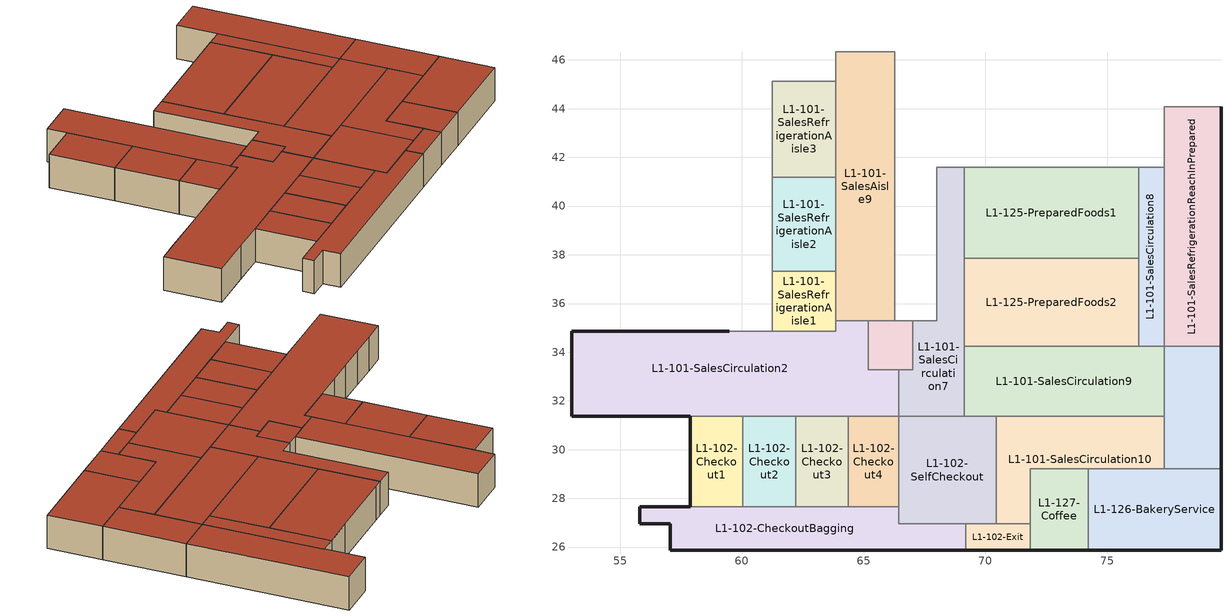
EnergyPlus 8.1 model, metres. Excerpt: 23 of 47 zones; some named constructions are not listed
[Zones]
L1-101-SalesCirculation10
 floor ground (Interior Floor): 70.44,26.95 70.44,31.36 77.34,31.36 77.34,29.21 71.84,29.21 71.84,26.95 z0
 wall to L1-101-SalesCirculation9 (Interior Wall): 77.34,31.36 70.44,31.36 z0:2.13
 wall to L1-102-SelfCheckout (Interior Wall): 70.44,31.36 70.44,26.95 z0:2.13
 wall to L1-102-Exit (Interior Wall): 70.44,26.95 71.84,26.95 z0:2.13
 wall to L1-127-Coffee (Interior Wall): 71.84,26.95 71.84,29.21 77.34,29.21 z0:2.13
 wall to L1-101-SalesRefrigerationReachInBeverages (Interior Wall): 77.34,29.21 77.34,31.36 z0:2.13
 roof outside (Exterior Roof): 70.44,26.95 71.84,26.95 71.84,29.21 77.34,29.21 77.34,31.36 70.44,31.36 z2.13
L1-101-SalesCirculation9
 floor ground (Interior Floor): 69.13,31.36 69.13,34.25 77.34,34.25 77.34,31.36 z0
 wall to L1-101-SalesCirculation8 (Interior Wall): 77.34,34.25 76.29,34.25 z0:2.13
 wall to L1-125-PreparedFoods2 (Interior Wall): 76.29,34.25 69.13,34.25 z0:2.13
 wall to L1-101-SalesCirculation7 (Interior Wall): 69.13,34.25 69.13,31.36 z0:2.13
 wall to L1-102-SelfCheckout (Interior Wall): 69.13,31.36 70.44,31.36 z0:2.13
 wall to L1-101-SalesRefrigerationReachInBeverages (Interior Wall): 77.34,31.36 77.34,34.25 z0:2.13
 roof outside (Exterior Roof): 69.13,31.36 77.34,31.36 77.34,34.25 69.13,34.25 z2.13
L1-101-SalesCirculation8
 floor ground (Interior Floor): 76.29,34.25 76.29,41.61 77.34,41.61 77.34,34.25 z0
 wall to L1-101-SalesCirculation5 (Interior Wall): 77.34,41.61 76.29,41.61 z0:2.13
 wall to L1-125-PreparedFoods1 (Interior Wall): 76.29,41.61 76.29,37.86 z0:2.13
 wall to L1-125-PreparedFoods2 (Interior Wall): 76.29,37.86 76.29,34.25 z0:2.13
 wall to L1-101-SalesRefrigerationReachInPrepared (Interior Wall): 77.34,34.25 77.34,41.61 z0:2.13
 roof outside (Exterior Roof): 76.29,34.25 77.34,34.25 77.34,41.61 76.29,41.61 z2.13
L1-101-SalesRefrigerationReachInPrepared
 floor ground (Interior Floor): 77.34,34.25 77.34,44.08 79.67,44.08 79.67,34.25 z0
 wall outside (Exterior Wall): 79.67,34.25 79.67,44.08 z0:2.13
 wall to L1-101-SalesRefrigerationReachInBeverages (Interior Wall): 77.34,34.25 79.67,34.25 z0:2.13
 wall to L1-101-SalesRefrigerationReachInChees (Interior Wall): 79.67,44.08 77.34,44.08 z0:2.13
 wall to L1-101-SalesCirculation5 (Interior Wall): 77.34,44.08 77.34,41.61 z0:2.13
 roof outside (Exterior Roof): 77.34,34.25 79.67,34.25 79.67,44.08 77.34,44.08 z2.13
L1-101-SalesCirculation2
 floor ground (Interior Floor): 53,31.36 53,34.87 63.86,34.87 63.86,35.3 65.2,35.3 65.2,33.28 66.45,33.28 66.45,31.36 z0
 wall outside (Exterior Wall): 59.49,34.87 57.84,34.87 56.1,34.87 54.45,34.87 53,34.87 53,31.36 55.81,31.36 57.88,31.36 z0:2.13
 wall to L1-101-SalesAisle8 (Interior Wall): 61.24,34.87 59.49,34.87 z0:2.13
 wall to L1-102-Checkout1 (Interior Wall): 57.88,31.36 60.05,31.36 z0:2.13
 wall to L1-102-Checkout2 (Interior Wall): 60.05,31.36 62.21,31.36 z0:2.13
 wall to L1-102-Checkout3 (Interior Wall): 62.21,31.36 64.37,31.36 z0:2.13
 wall to L1-102-Checkout4 (Interior Wall): 64.37,31.36 66.45,31.36 z0:2.13
 wall to L1-101-SalesCirculation7 (Interior Wall): 66.45,31.36 66.45,33.28 z0:2.13
 wall to L1-101-SalesRefrigerationEndcap3 (Interior Wall): 66.45,33.28 65.2,33.28 65.2,35.3 z0:2.13
 wall to L1-101-SalesAisle9 (Interior Wall): 65.2,35.3 63.86,35.3 z0:2.13
 wall to L1-101-SalesRefrigerationAisle1 (Interior Wall): 63.86,35.3 63.86,34.87 61.24,34.87 z0:2.13
 roof outside (Exterior Roof): 53,31.36 66.45,31.36 66.45,33.28 65.2,33.28 65.2,35.3 63.86,35.3 63.86,34.87 53,34.87 z2.13
L1-101-SalesRefrigerationAisle1
 floor ground (Interior Floor): 61.24,34.87 61.24,37.32 63.86,37.32 63.86,34.87 z0
 wall to L1-101-SalesAisle9 (Interior Wall): 63.86,35.3 63.86,37.32 z0:2.13
 wall to L1-101-SalesRefrigerationAisle2 (Interior Wall): 63.86,37.32 61.24,37.32 z0:2.13
 wall to L1-101-SalesAisle8 (Interior Wall): 61.24,37.32 61.24,34.87 z0:2.13
 roof outside (Exterior Roof): 61.24,34.87 63.86,34.87 63.86,37.32 61.24,37.32 z2.13
L1-101-SalesRefrigerationAisle2
 floor ground (Interior Floor): 61.24,37.32 61.24,41.19 63.86,41.19 63.86,37.32 z0
 wall to L1-101-SalesRefrigerationAisle3 (Interior Wall): 63.86,41.19 61.24,41.19 z0:2.13
 wall to L1-101-SalesAisle8 (Interior Wall): 61.24,41.19 61.24,37.32 z0:2.13
 wall to L1-101-SalesAisle9 (Interior Wall): 63.86,37.32 63.86,41.19 z0:2.13
 roof outside (Exterior Roof): 61.24,37.32 63.86,37.32 63.86,41.19 61.24,41.19 z2.13
L1-101-SalesRefrigerationAisle3
 floor ground (Interior Floor): 61.24,41.19 61.24,45.13 63.86,45.13 63.86,41.19 z0
 wall to L1-101-SalesRefrigerationAisle4 (Interior Wall): 63.86,45.13 61.24,45.13 z0:2.13
 wall to L1-101-SalesAisle8 (Interior Wall): 61.24,45.13 61.24,41.19 z0:2.13
 wall to L1-101-SalesAisle9 (Interior Wall): 63.86,41.19 63.86,45.13 z0:2.13
 roof outside (Exterior Roof): 61.24,41.19 63.86,41.19 63.86,45.13 61.24,45.13 z2.13
L1-101-SalesAisle9
 floor ground (Interior Floor): 63.86,35.3 63.86,46.33 66.27,46.33 66.27,35.3 z0
 wall to L1-101-SalesRefrigerationEndcap3 (Interior Wall): 65.2,35.3 66.27,35.3 z0:2.13
 wall to L1-101-SalesAisle10 (Interior Wall): 66.27,35.3 66.27,46.33 z0:2.13
 wall to L1-101-SalesRefrigerationAisle7 (Interior Wall): 66.27,46.33 63.86,46.33 z0:2.13
 wall to L1-101-SalesRefrigerationAisle4 (Interior Wall): 63.86,46.33 63.86,45.13 z0:2.13
 roof outside (Exterior Roof): 63.86,35.3 66.27,35.3 66.27,46.33 63.86,46.33 z2.13
L1-101-SalesCirculation7
 floor ground (Interior Floor): 66.45,31.36 66.45,33.28 67.03,33.28 67.03,35.3 68,35.3 68,41.61 69.13,41.61 69.13,31.36 z0
 wall to L1-125-PreparedFoods1 (Interior Wall): 69.13,37.86 69.13,41.61 z0:2.13
 wall to L1-101-SalesCirculation6 (Interior Wall): 69.13,41.61 68,41.61 z0:2.13
 wall to L1-101-SalesAisle10 (Interior Wall): 68,41.61 68,35.3 67.03,35.3 z0:2.13
 wall to L1-101-SalesRefrigerationEndcap3 (Interior Wall): 67.03,35.3 67.03,33.28 66.45,33.28 z0:2.13
 wall to L1-102-SelfCheckout (Interior Wall): 66.45,31.36 69.13,31.36 z0:2.13
 wall to L1-125-PreparedFoods2 (Interior Wall): 69.13,34.25 69.13,37.86 z0:2.13
 roof outside (Exterior Roof): 66.45,31.36 69.13,31.36 69.13,41.61 68,41.61 68,35.3 67.03,35.3 67.03,33.28 66.45,33.28 z2.13
L1-125-PreparedFoods2
 floor ground (Interior Floor): 69.13,34.25 69.13,37.86 76.29,37.86 76.29,34.25 z0
 wall to L1-125-PreparedFoods1 (Interior Wall): 76.29,37.86 69.13,37.86 z0:2.13
 roof outside (Exterior Roof): 69.13,34.25 76.29,34.25 76.29,37.86 69.13,37.86 z2.13
L1-125-PreparedFoods1
 floor ground (Interior Floor): 69.13,37.86 69.13,41.61 76.29,41.61 76.29,37.86 z0
 wall to L1-101-SalesCirculation5 (Interior Wall): 76.29,41.61 74.34,41.61 z0:2.13
 wall to L1-124-SpecialtyService (Interior Wall): 74.34,41.61 69.77,41.61 z0:2.13
 wall to L1-101-SalesCirculation6 (Interior Wall): 69.77,41.61 69.13,41.61 z0:2.13
 roof outside (Exterior Roof): 69.13,37.86 76.29,37.86 76.29,41.61 69.13,41.61 z2.13
L1-101-SalesRefrigerationReachInBeverages
 floor ground (Interior Floor): 77.34,29.21 77.34,34.25 79.67,34.25 79.67,29.21 z0
 wall outside (Exterior Wall): 79.67,29.21 79.67,34.25 z0:2.13
 wall to L1-126-BakeryService (Interior Wall): 77.34,29.21 79.67,29.21 z0:2.13
 roof outside (Exterior Roof): 77.34,29.21 79.67,29.21 79.67,34.25 77.34,34.25 z2.13
L1-101-SalesRefrigerationEndcap3
 floor ground (Interior Floor): 65.2,33.28 65.2,35.3 67.03,35.3 67.03,33.28 z0
 wall to L1-101-SalesAisle10 (Interior Wall): 67.03,35.3 66.27,35.3 z0:2.13
 roof outside (Exterior Roof): 65.2,33.28 67.03,33.28 67.03,35.3 65.2,35.3 z2.13
L1-102-CheckoutBagging
 floor ground (Interior Floor): 57.06,25.88 57.06,26.95 55.81,26.95 55.81,27.65 66.45,27.65 66.45,26.95 69.19,26.95 69.19,25.88 z0
 wall outside (Exterior Wall): 57.88,27.65 55.81,27.65 55.81,26.95 57.06,26.95 57.06,25.88 69.19,25.88 z0:2.13
 wall to L1-102-Exit (Interior Wall): 69.19,25.88 69.19,26.95 z0:2.13
 wall to L1-102-SelfCheckout (Interior Wall): 69.19,26.95 66.45,26.95 66.45,27.65 z0:2.13
 wall to L1-102-Checkout4 (Interior Wall): 66.45,27.65 64.37,27.65 z0:2.13
 wall to L1-102-Checkout3 (Interior Wall): 64.37,27.65 62.21,27.65 z0:2.13
 wall to L1-102-Checkout2 (Interior Wall): 62.21,27.65 60.05,27.65 z0:2.13
 wall to L1-102-Checkout1 (Interior Wall): 60.05,27.65 57.88,27.65 z0:2.13
 roof outside (Exterior Roof): 57.06,25.88 69.19,25.88 69.19,26.95 66.45,26.95 66.45,27.65 55.81,27.65 55.81,26.95 57.06,26.95 z2.13
L1-102-Checkout1
 floor ground (Interior Floor): 57.88,27.65 57.88,31.36 60.05,31.36 60.05,27.65 z0
 wall outside (Exterior Wall): 57.88,31.36 57.88,27.65 z0:2.13
 wall to L1-102-Checkout2 (Interior Wall): 60.05,27.65 60.05,31.36 z0:2.13
 roof outside (Exterior Roof): 57.88,27.65 60.05,27.65 60.05,31.36 57.88,31.36 z2.13
L1-102-Checkout2
 floor ground (Interior Floor): 60.05,27.65 60.05,31.36 62.21,31.36 62.21,27.65 z0
 wall to L1-102-Checkout3 (Interior Wall): 62.21,27.65 62.21,31.36 z0:2.13
 roof outside (Exterior Roof): 60.05,27.65 62.21,27.65 62.21,31.36 60.05,31.36 z2.13
L1-102-Checkout3
 floor ground (Interior Floor): 62.21,27.65 62.21,31.36 64.37,31.36 64.37,27.65 z0
 wall to L1-102-Checkout4 (Interior Wall): 64.37,27.65 64.37,31.36 z0:2.13
 roof outside (Exterior Roof): 62.21,27.65 64.37,27.65 64.37,31.36 62.21,31.36 z2.13
L1-102-Checkout4
 floor ground (Interior Floor): 64.37,27.65 64.37,31.36 66.45,31.36 66.45,27.65 z0
 wall to L1-102-SelfCheckout (Interior Wall): 66.45,27.65 66.45,31.36 z0:2.13
 roof outside (Exterior Roof): 64.37,27.65 66.45,27.65 66.45,31.36 64.37,31.36 z2.13
L1-102-SelfCheckout
 floor ground (Interior Floor): 66.45,26.95 66.45,31.36 70.44,31.36 70.44,26.95 z0
 wall to L1-102-Exit (Interior Wall): 69.19,26.95 70.44,26.95 z0:2.13
 roof outside (Exterior Roof): 66.45,26.95 70.44,26.95 70.44,31.36 66.45,31.36 z2.13
L1-102-Exit
 floor ground (Interior Floor): 69.19,25.88 69.19,26.95 71.84,26.95 71.84,25.88 z0
 wall outside (Exterior Wall): 69.19,25.88 71.84,25.88 z0:2.13
 wall to L1-127-Coffee (Interior Wall): 71.84,25.88 71.84,26.95 z0:2.13
 roof outside (Exterior Roof): 69.19,25.88 71.84,25.88 71.84,26.95 69.19,26.95 z2.13
L1-127-Coffee
 floor ground (Interior Floor): 71.84,25.88 71.84,29.21 74.23,29.21 74.23,25.88 z0
 wall outside (Exterior Wall): 71.84,25.88 74.23,25.88 z0:2.13
 wall to L1-126-BakeryService (Interior Wall): 74.23,25.88 74.23,29.21 z0:2.13
 roof outside (Exterior Roof): 71.84,25.88 74.23,25.88 74.23,29.21 71.84,29.21 z2.13
L1-126-BakeryService
 floor ground (Interior Floor): 74.23,25.88 74.23,29.21 79.67,29.21 79.67,25.88 z0
 wall outside (Exterior Wall): 74.23,25.88 79.67,25.88 79.67,29.21 z0:2.13
 roof outside (Exterior Roof): 74.23,25.88 79.67,25.88 79.67,29.21 74.23,29.21 z2.13
[Building]
NoeValleyWFM_Geometry.idf: North Axis {deg}=356.173; Terrain=City; Solar Distribution or maybe FullExterior=FullInteriorAndExteriorWithReflections; Maximum Number of Warmup Days=25; Minimum Number of Warmup Days=6
[Site:Location]
Sacramento Executive Arpt	USA: 38.5, -121.5, -8, 5
[SizingPeriod:DesignDay] Day of Month=21; Dry-Bulb Temperature Range Modifier Type=DefaultMultipliers; Barometric Pressure {Pa}=101265; Rain {Yes/No}=No; Snow on ground {Yes/No}=No; Daylight Savings Time Indicator=No
Name | Month | Day Type | Maximum Dry-Bulb Temperature {C} | Daily Dry-Bulb Temperature Range {C} | Humidity Condition Type | Wetbulb at Maximum Dry-Bulb {C} | Wind Speed {m/s} design conditions vs. traditional 6.71 m/s (15 mph) | Wind Direction {Degrees; N=0, S=180} | Solar Model Indicator | Clearness {0.0 to 1.1} | Dewpoint at Maximum Dry-Bulb {C} | Wind Speed {m/s} design conditions vs. traditional 3.35 m/s (7mph) | ASHRAE Clear Sky Optical Depth for Beam Irradiance (taub) | ASHRAE Clear Sky Optical Depth for Diffuse Irradiance (taud)
Sacramento Executive Arpt Ann Htg 99.6% Condns DB | 12 | WinterDesignDay | -0.4 | 0 | Wetbulb | -0.4 | 0.9 | 320 | ASHRAEClearSky | 0
Sacramento Executive Arpt Ann Hum_n 99.6% Condns DP=>MCDB | 12 | WinterDesignDay | 10.8 | 0 | Dewpoint |  | 0.9 | 320 | ASHRAEClearSky | 0 | -6.4
Sacramento Executive Arpt Ann Htg Wind 99.6% Condns WS=>MCDB | 12 | WinterDesignDay | 11.7 | 0 | Wetbulb | 11.7 | 11.6 | 320 | ASHRAEClearSky | 0
Sacramento Executive Arpt Ann Clg .4% Condns DB=>MWB | 7 | SummerDesignDay | 37.9 | 18.1 | Wetbulb | 21.3 |  | 220 | ASHRAETau |  |  | 3.4 | 0.382 | 2.325
[Construction]
INTERIOR FLOOR: F16 Acoustic tile, F05 Ceiling air space resistance, M11 100mm lightweight concrete
[Zone] Type=1
L1-101-SalesCirculation10; L1-101-SalesCirculation9; L1-101-SalesCirculation8; L1-101-SalesRefrigerationReachInPrepared; L1-101-SalesCirculation2; L1-101-SalesRefrigerationAisle1; L1-101-SalesRefrigerationAisle2; L1-101-SalesRefrigerationAisle3; L1-101-SalesAisle9; L1-101-SalesCirculation7; L1-125-PreparedFoods2; L1-125-PreparedFoods1; L1-101-SalesRefrigerationReachInBeverages; L1-101-SalesRefrigerationEndcap3; L1-102-CheckoutBagging; L1-102-Checkout1; L1-102-Checkout2; L1-102-Checkout3; L1-102-Checkout4; L1-102-SelfCheckout; L1-102-Exit; L1-127-Coffee; L1-126-BakeryService
